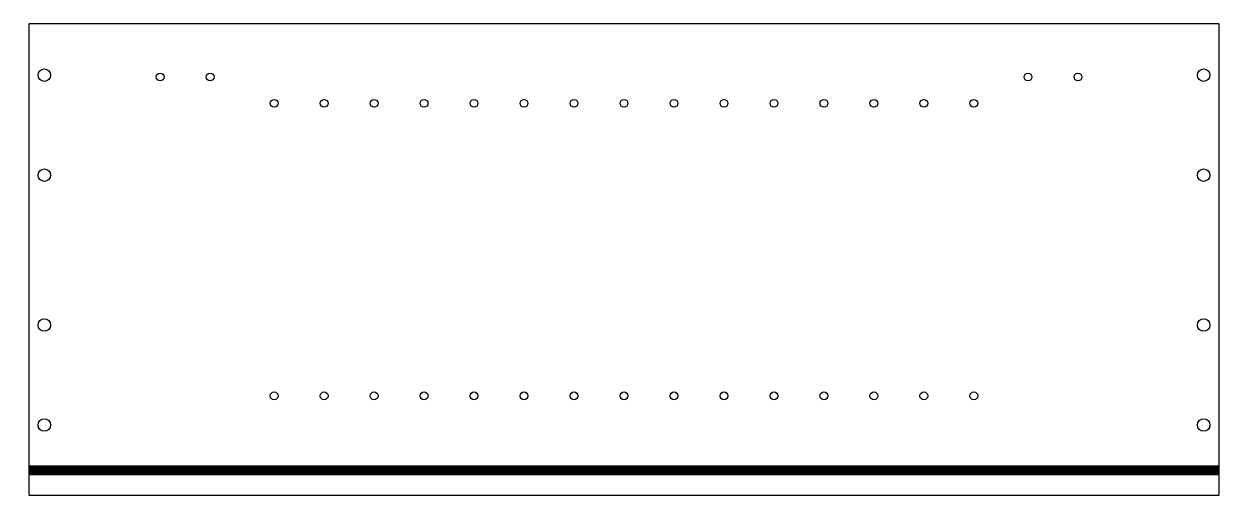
# Model space of a CAD drawing. Extents: x -0.1 to 30.1, y 0 to 11.9.
import ezdxf

# ---------------------------------------------------------------- set-up
doc = ezdxf.new("R2010")
doc.units = 0
for name, color, linetype in [('BlockDrill', 6, 'CONTINUOUS'), ('DrillDowel', 6, 'CONTINUOUS'), ('PanelRout', 1, 'CONTINUOUS'), ('RoutBack', 6, 'CONTINUOUS')]:
    doc.layers.add(name, color=color, linetype=linetype)

msp = doc.modelspace()

# ---------------------------------------------------------------- linework, layer by layer
at = {"layer": 'BlockDrill'}
for centre in [(3.307089, 10.53711), (4.566931, 10.53711), (25.183069, 10.53711), (26.442911, 10.53711), (6.181099, 9.875), (7.440942, 9.875), (8.700785, 9.875), (9.960628, 9.875), (11.220471, 9.875), (12.480314, 9.875), (13.740157, 9.875), (15, 9.875), (16.259843, 9.875), (17.519686, 9.875), (18.779529, 9.875), (20.039372, 9.875), (21.299215, 9.875), (22.559058, 9.875), (23.818901, 9.875), (6.181099, 2.5), (7.440942, 2.5), (8.700785, 2.5), (9.960628, 2.5), (11.220471, 2.5), (12.480314, 2.5), (13.740157, 2.5), (15, 2.5), (16.259843, 2.5), (17.519686, 2.5), (18.779529, 2.5), (20.039372, 2.5), (21.299215, 2.5), (22.559058, 2.5), (23.818901, 2.5)]:
    msp.add_circle(centre, 0.098425, dxfattribs=at)
at = {"layer": 'DrillDowel'}
for centre in [(0.388, 10.58366), (29.612, 10.58366), (0.388, 8.06398), (29.612, 8.06398), (0.388, 4.28445), (29.612, 4.28445), (0.388, 1.76477), (29.612, 1.76477)]:
    msp.add_circle(centre, 0.157481, dxfattribs=at)
at = {"layer": 'PanelRout'}
msp.add_lwpolyline([(0, 11.875), (0, 0), (30, 0), (30, 11.875)], close=True, dxfattribs=at)
at = {"layer": 'RoutBack', "const_width": 0.25}
msp.add_lwpolyline([(0, 0.625), (30, 0.625)], dxfattribs=at)

doc.saveas('drawing.dxf')
